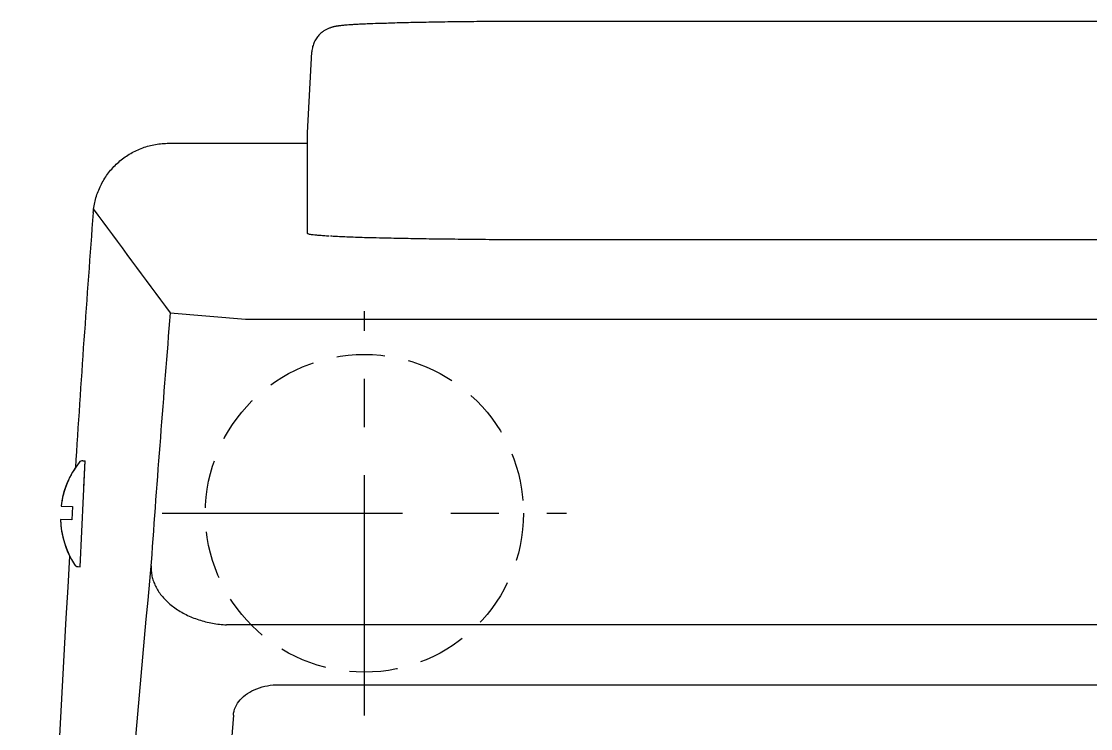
# Model space of a CAD drawing. Extents: x 230 to 4050, y 0 to 2754.
# Drawn here: x 843.9 to 985, y 2305.1 to 2398.6 of the extents above; entities that cross this region are included whole.
import ezdxf

# ---------------------------------------------------------------- set-up
doc = ezdxf.new("R2010")
doc.units = 0
doc.linetypes.add('CENTER', pattern=[50.8, 31.75, -6.35, 6.35, -6.35])
doc.linetypes.add('HIDDEN', pattern=[9.525, 6.35, -3.175])
doc.layers.get('0').update_dxf_attribs({"linetype": 'CONTINUOUS'})
doc.layers.add('DANMEN', color=7, linetype='CONTINUOUS')

msp = doc.modelspace()

# ---------------------------------------------------------------- linework, layer by layer
at = {"color": 2}
for p, q in [((1086.16, 2398.56), (912.16, 2398.56)), ((881.66, 2370.53), (881.66, 2383.85)), ((881.66, 2383.85), (881.66, 2383.85)), ((863.32, 2382.45), (881.66, 2382.45)), ((1086.16, 2369.7), (912.16, 2369.7)), ((863.52, 2360.04), (873.48, 2359.22)), ((873.48, 2359.22), (1124.83, 2359.22)), ((851.63, 2326.51), (852.28, 2340.5)), ((851.99, 2340.51), (852.28, 2340.5)), ((851.99, 2340.51), (852.28, 2340.5)), ((852.12, 2337), (852.28, 2340.5)), ((849.12, 2334.51), (850.6, 2334.44)), ((850.6, 2334.44), (850.52, 2332.69)), ((850.52, 2332.69), (849.03, 2332.76)), ((851.35, 2326.52), (851.63, 2326.51)), ((877.85, 2310.92), (1120.47, 2310.92)), ((871.86, 2306.9), (862.49, 2181.03))]:
    msp.add_line(p, q, dxfattribs=at)
at = {"color": 3}
for p, q in [((1086.16, 2398.56), (912.16, 2398.56)), ((881.66, 2383.85), (882.22, 2394.53)), ((881.66, 2383.85), (881.66, 2383.85)), ((863.32, 2382.45), (881.66, 2382.45)), ((849.12, 2334.51), (850.6, 2334.44)), ((850.6, 2334.44), (850.52, 2332.69)), ((850.52, 2332.69), (849.03, 2332.76))]:
    msp.add_line(p, q, dxfattribs=at)
at = {"color": 2, "linetype": 'Continuous'}
msp.add_line((1127.34, 2318.82), (870.97, 2318.82), dxfattribs=at)
at = {"color": 2}
for centre, radius, start, end in [((3444.94, 2175.56), 2599.12, 175.63638, 176.38156), ((6161.91, 6280.76), 6591.29, 216.352051, 216.500846), ((3842.24, 2115.73), 2988.72, 175.31126, 175.9446), ((851.97, 2339.93), 0.583, 87.3522, 141.9757), ((851.97, 2339.93), 0.583, 87.3522, 141.9757), ((860.7, 2333.1), 11.67, 141.9757, 173.051), ((860.7, 2333.1), 11.67, 181.6535, 212.7288), ((4380.63, 2115.65), 3536.76, 176.55937, 180.81592), ((3843.77, 2047.99), 2995.79, 174.65426, 177.73856), ((851.37, 2327.11), 0.583, 212.7288, 267.3522), ((851.37, 2327.11), 0.583, 212.7288, 239.9774)]:
    msp.add_arc(centre, radius, start, end, dxfattribs=at)
at = {"color": 3}
for centre, radius, start, end in [((3444.94, 2175.56), 2599.12, 175.63638, 176.38156), ((860.7, 2333.1), 11.67, 146.1806, 173.051), ((860.7, 2333.1), 11.67, 181.6535, 206.4063), ((4380.62, 2115.65), 3536.75, 176.55936, 180.81593)]:
    msp.add_arc(centre, radius, start, end, dxfattribs=at)
at = {"color": 2}
for points, knots in [([(912.16, 2398.56), (911.61, 2398.56), (910.5, 2398.56), (908.85, 2398.55), (907.21, 2398.55), (905.59, 2398.54), (904, 2398.52), (902.44, 2398.51), (900.92, 2398.49), (899.44, 2398.47), (898.01, 2398.44), (896.64, 2398.42), (895.33, 2398.39), (894.09, 2398.36), (892.91, 2398.33), (891.64, 2398.28), (890.45, 2398.26), (889.35, 2398.21), (888.55, 2398.17), (887.88, 2398.14), (887.35, 2398.1), (886.93, 2398.07), (886.57, 2398.04), (886.28, 2398.01), (886.03, 2397.99), (885.85, 2397.96), (885.74, 2397.95), (885.7, 2397.94)], [0, 0, 0, 0, 1.659978, 3.313368, 4.953616, 6.57423, 8.168809, 9.731075, 11.254902, 12.734352, 14.163708, 15.537518, 16.850634, 18.098272, 19.276084, 20.380269, 21.907514, 22.856077, 23.675203, 24.3256, 24.845645, 25.266881, 25.61297, 25.901915, 26.147654, 26.361405, 26.47421, 26.47421, 26.47421, 26.47421]), ([(885.7, 2397.94), (885.67, 2397.94), (885.59, 2397.93), (885.45, 2397.91), (885.29, 2397.88), (885.13, 2397.84), (884.97, 2397.8), (884.82, 2397.76), (884.66, 2397.71), (884.5, 2397.65), (884.34, 2397.58), (884.17, 2397.5), (883.99, 2397.41), (883.81, 2397.3), (883.62, 2397.16), (883.42, 2397), (883.22, 2396.82), (883.04, 2396.61), (882.86, 2396.38), (882.69, 2396.12), (882.54, 2395.84), (882.42, 2395.53), (882.32, 2395.22), (882.25, 2394.88), (882.23, 2394.65), (882.22, 2394.53)], [0, 0, 0, 0, 0.077899, 0.252926, 0.417788, 0.578351, 0.739286, 0.899582, 1.059587, 1.23284, 1.411845, 1.597874, 1.801039, 2.000783, 2.243389, 2.501141, 2.757107, 3.065535, 3.332505, 3.635612, 3.980644, 4.297175, 4.622279, 4.967672, 5.326926, 5.326926, 5.326926, 5.326926]), ([(853.36, 2373.31), (853.38, 2373.6), (853.46, 2374.18), (853.65, 2375.04), (853.91, 2375.87), (854.24, 2376.68), (854.65, 2377.46), (855.11, 2378.19), (855.65, 2378.89), (856.23, 2379.53), (856.88, 2380.12), (857.57, 2380.65), (858.3, 2381.12), (859.08, 2381.52), (859.88, 2381.86), (860.72, 2382.12), (861.57, 2382.31), (862.44, 2382.43), (863.02, 2382.45), (863.32, 2382.45)], [0, 0, 0, 0, 0.872567, 1.749164, 2.625899, 3.499578, 4.370326, 5.241811, 6.112326, 6.983785, 7.854187, 8.725616, 9.596041, 10.467431, 11.338069, 12.211838, 13.08865, 13.965196, 14.837689, 14.837689, 14.837689, 14.837689]), ([(884.51, 2370.17), (884.27, 2370.19), (883.8, 2370.22), (883.17, 2370.27), (882.64, 2370.32), (882.23, 2370.36), (881.93, 2370.41), (881.76, 2370.45), (881.66, 2370.5), (881.66, 2370.53)], [0, 0, 0, 0, 0.750004, 1.390279, 1.918446, 2.332691, 2.631959, 2.816726, 2.895517, 2.895517, 2.895517, 2.895517]), ([(912.16, 2369.7), (911.53, 2369.7), (910.28, 2369.7), (908.4, 2369.7), (906.55, 2369.71), (904.71, 2369.72), (902.9, 2369.74), (901.13, 2369.76), (899.4, 2369.78), (897.73, 2369.8), (896.11, 2369.83), (894.55, 2369.86), (893.06, 2369.89), (891.48, 2369.93), (889.99, 2369.95), (888.57, 2370), (887.42, 2370.04), (886.36, 2370.08), (885.46, 2370.12), (884.9, 2370.15), (884.67, 2370.17)], [0, 0, 0, 0, 1.883716, 3.760004, 5.621464, 7.460757, 9.270628, 11.043942, 12.773708, 14.453105, 16.075515, 17.634543, 19.124046, 20.538158, 22.371173, 23.618122, 24.773966, 25.834167, 26.794575, 27.498878, 27.498878, 27.498878, 27.498878]), ([(871.86, 2306.9), (871.89, 2307.25), (872.08, 2308), (872.74, 2308.98), (873.72, 2309.81), (874.96, 2310.44), (876.36, 2310.83), (877.35, 2310.92), (877.85, 2310.92)], [0, 0, 0, 0, 1.074692, 2.249416, 3.514131, 4.88761, 6.369147, 7.860275, 7.860275, 7.860275, 7.860275])]:
    msp.add_open_spline(points, degree=3, knots=knots, dxfattribs=at)
at = {"color": 3}
for points, knots in [([(912.16, 2398.56), (911.61, 2398.56), (910.5, 2398.56), (908.85, 2398.55), (907.21, 2398.55), (905.59, 2398.54), (904, 2398.52), (902.44, 2398.51), (900.92, 2398.49), (899.44, 2398.47), (898.01, 2398.44), (896.64, 2398.42), (895.33, 2398.39), (894.09, 2398.36), (892.91, 2398.33), (891.64, 2398.28), (890.45, 2398.26), (889.35, 2398.21), (888.55, 2398.17), (887.88, 2398.14), (887.35, 2398.1), (886.93, 2398.07), (886.57, 2398.04), (886.28, 2398.01), (886.03, 2397.99), (885.85, 2397.96), (885.74, 2397.95), (885.7, 2397.94)], [0, 0, 0, 0, 1.659978, 3.313368, 4.953616, 6.57423, 8.168809, 9.731075, 11.254902, 12.734352, 14.163708, 15.537518, 16.850634, 18.098272, 19.276084, 20.380269, 21.907514, 22.856077, 23.675203, 24.3256, 24.845645, 25.266881, 25.61297, 25.901915, 26.147654, 26.361405, 26.47421, 26.47421, 26.47421, 26.47421]), ([(885.7, 2397.94), (885.67, 2397.94), (885.59, 2397.93), (885.45, 2397.91), (885.29, 2397.88), (885.13, 2397.84), (884.97, 2397.8), (884.82, 2397.76), (884.66, 2397.71), (884.5, 2397.65), (884.34, 2397.58), (884.17, 2397.5), (883.99, 2397.41), (883.81, 2397.3), (883.62, 2397.16), (883.42, 2397), (883.22, 2396.82), (883.04, 2396.61), (882.86, 2396.38), (882.69, 2396.12), (882.54, 2395.84), (882.42, 2395.53), (882.32, 2395.22), (882.25, 2394.88), (882.23, 2394.65), (882.22, 2394.53)], [0, 0, 0, 0, 0.077899, 0.252926, 0.417788, 0.578351, 0.739286, 0.899582, 1.059587, 1.23284, 1.411845, 1.597874, 1.801039, 2.000783, 2.243389, 2.501141, 2.757107, 3.065535, 3.332505, 3.635612, 3.980644, 4.297175, 4.622279, 4.967672, 5.326926, 5.326926, 5.326926, 5.326926]), ([(853.36, 2373.31), (853.38, 2373.6), (853.46, 2374.18), (853.65, 2375.04), (853.91, 2375.87), (854.24, 2376.68), (854.65, 2377.46), (855.11, 2378.19), (855.65, 2378.89), (856.23, 2379.53), (856.88, 2380.12), (857.57, 2380.65), (858.3, 2381.12), (859.08, 2381.52), (859.88, 2381.86), (860.72, 2382.12), (861.57, 2382.31), (862.44, 2382.43), (863.02, 2382.45), (863.32, 2382.45)], [0, 0, 0, 0, 0.872567, 1.749164, 2.625899, 3.499578, 4.370326, 5.241811, 6.112326, 6.983785, 7.854187, 8.725616, 9.596041, 10.467431, 11.338069, 12.211838, 13.08865, 13.965196, 14.837689, 14.837689, 14.837689, 14.837689])]:
    msp.add_open_spline(points, degree=3, knots=knots, dxfattribs=at)
at = {"color": 2, "linetype": 'Continuous'}
msp.add_open_spline([(861, 2326.6), (860.99, 2326.38), (861, 2325.93), (861.1, 2325.26), (861.29, 2324.59), (861.57, 2323.94), (861.93, 2323.3), (862.37, 2322.69), (862.89, 2322.11), (863.48, 2321.56), (864.14, 2321.05), (864.85, 2320.58), (865.62, 2320.16), (866.44, 2319.8), (867.3, 2319.48), (868.19, 2319.22), (869.1, 2319.02), (870.03, 2318.89), (870.66, 2318.84), (870.97, 2318.82)], degree=3, knots=[0, 0, 0, 0, 0.667884, 1.343615, 2.032546, 2.739279, 3.467473, 4.219745, 4.997657, 5.801756, 6.631648, 7.486102, 8.363151, 9.260201, 10.17414, 11.101439, 12.038255, 12.980525, 13.924064, 13.924064, 13.924064, 13.924064], dxfattribs=at)
at = {"layer": 'DANMEN', "color": 2, "linetype": 'CENTER'}
for p, q in [((889.16, 2306.86), (889.16, 2360.26)), ((862.46, 2333.56), (915.86, 2333.56))]:
    msp.add_line(p, q, dxfattribs=at)
at = {"layer": 'DANMEN', "color": 4, "linetype": 'HIDDEN'}
msp.add_circle((889.16, 2333.56), 20.99, dxfattribs=at)

doc.saveas('drawing.dxf')
